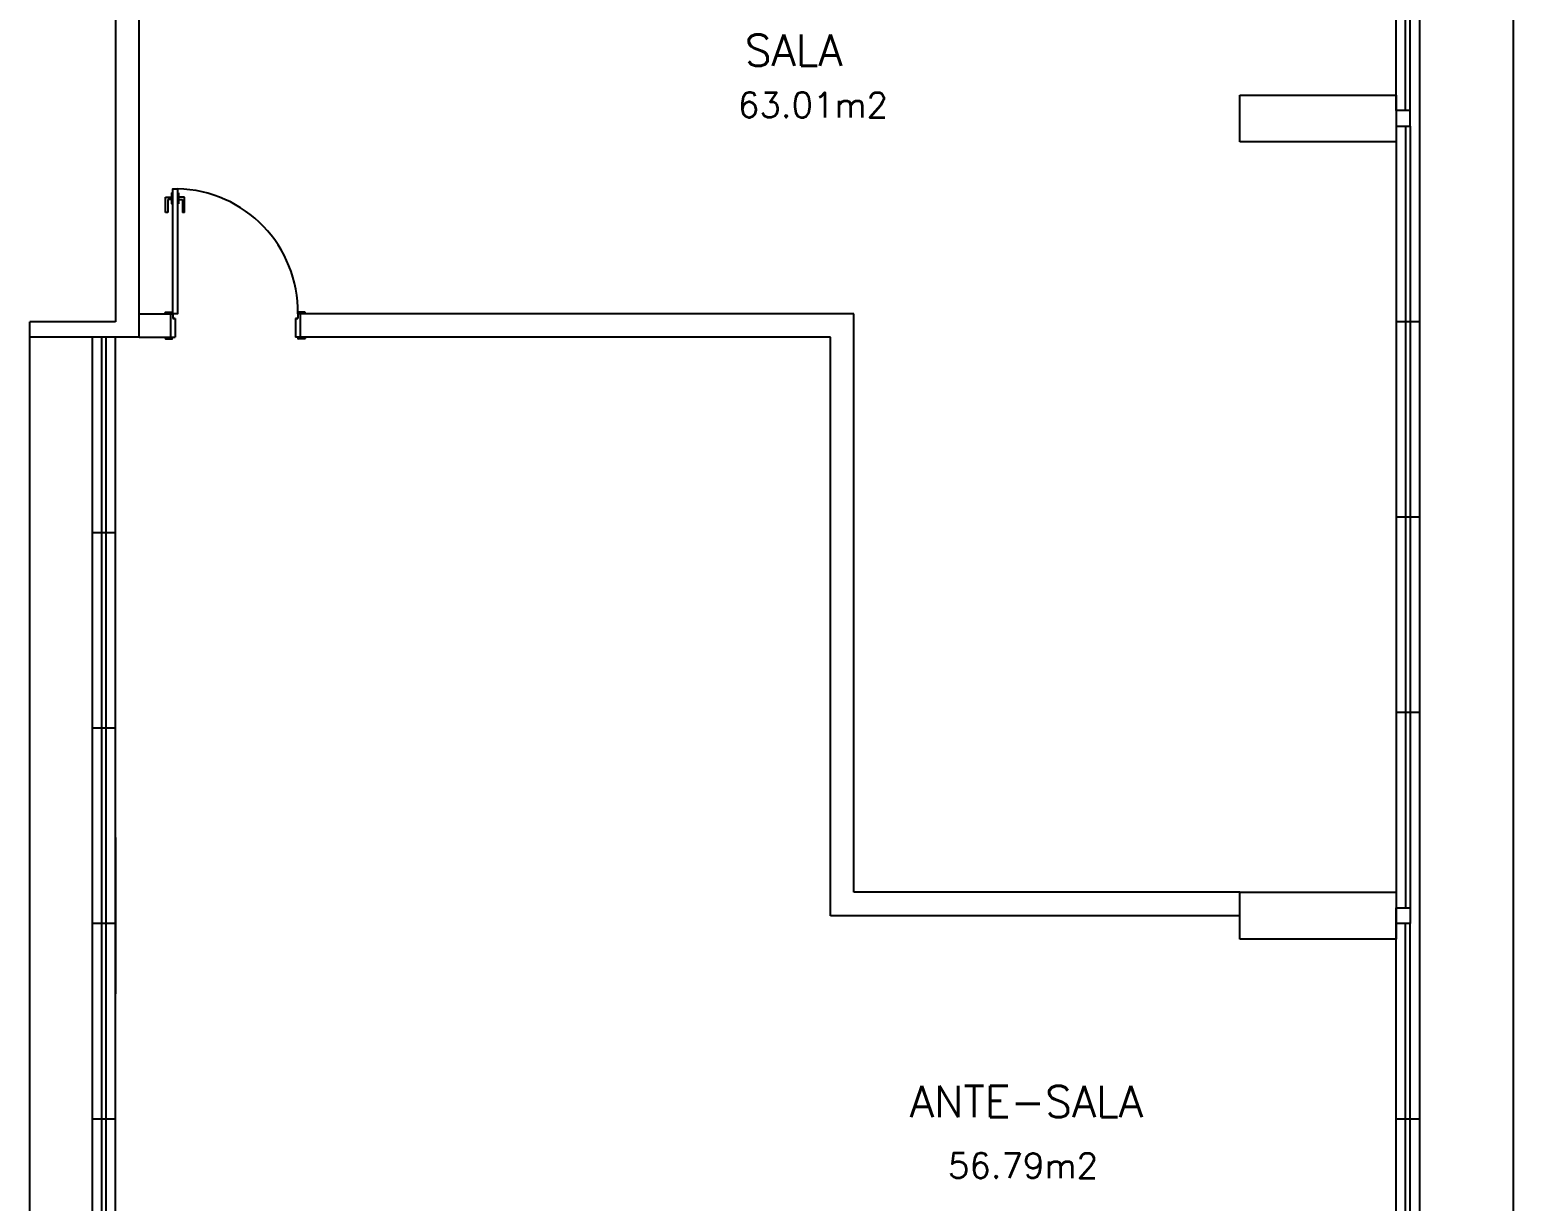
# Model space of a CAD drawing. Extents: x 544 to 914, y -40 to 56.
# Drawn here: x 644.54 to 654.03, y 17.92 to 25.41 of the extents above; entities that cross this region are included whole.
import ezdxf
from ezdxf.enums import TextEntityAlignment as Align

# ---------------------------------------------------------------- set-up
doc = ezdxf.new("R2010")
doc.units = 0
doc.header["$LTSCALE"] = 0.5
doc.header["$MEASUREMENT"] = 0
doc.layers.add('008', color=1, linetype='CONTINUOUS')
doc.styles.add('r80', font='romans.shx', dxfattribs={"height": 0.175})
doc.styles.add('T20', font='simplex.shx', dxfattribs={"height": 0.1})

msp = doc.modelspace()

# ---------------------------------------------------------------- linework, layer by layer
at = {"layer": '008', "color": 8}
for p, q in [((645.0874, 32.4952), (645.0874, 23.5452)), ((645.2374, 23.4452), (645.2374, 29.4452)), ((653.2794, 24.8952), (653.2794, 28.6452)), ((653.3394, 24.8952), (653.3394, 28.6452)), ((653.3694, 24.8952), (653.3694, 28.6452)), ((653.4294, 28.6452), (653.4294, -13.5048)), ((654.0294, 28.6452), (654.0294, 14.4952)), ((645.0874, 25.3452), (645.0874, 24.3452)), ((652.2794, 24.6952), (652.2794, 24.9952)), ((652.2794, 24.9952), (653.2794, 24.9952)), ((653.2794, 24.9952), (653.2794, 24.6952)), ((653.3694, 24.8952), (653.2794, 24.8952)), ((653.2794, 24.8952), (653.2794, 24.7952)), ((653.3694, 24.7952), (653.3694, 24.8952)), ((653.2794, 24.7952), (653.2794, 19.7952)), ((653.2794, 24.7952), (653.3694, 24.7952)), ((653.3394, 24.7952), (653.3394, 19.7952)), ((653.3694, 24.7952), (653.3694, 19.7952)), ((653.2794, 24.6952), (652.2794, 24.6952)), ((645.4064, 24.3413), (645.4454, 24.3413)), ((645.4064, 24.2433), (645.4064, 24.3413)), ((645.4204, 24.3273), (645.4204, 24.2573)), ((645.4454, 24.3273), (645.4204, 24.3273)), ((645.4454, 24.3693), (645.4524, 24.3693)), ((645.4454, 24.3693), (645.4454, 24.2993)), ((645.4894, 24.3693), (645.4824, 24.3693)), ((645.4894, 24.3693), (645.4894, 24.2993)), ((645.5284, 24.3413), (645.4894, 24.3413)), ((645.4894, 24.3273), (645.5144, 24.3273)), ((645.5144, 24.3273), (645.5144, 24.2573)), ((645.5284, 24.2433), (645.5284, 24.3413)), ((645.4204, 24.2433), (645.4064, 24.2433)), ((645.4204, 24.2573), (645.4204, 24.2433)), ((645.4454, 24.2993), (645.4524, 24.2993)), ((645.4894, 24.2993), (645.4824, 24.2993)), ((645.5144, 24.2573), (645.5144, 24.2433)), ((645.5284, 24.2433), (645.5144, 24.2433)), ((645.0874, 23.5452), (644.5374, 23.5452)), ((644.5374, 23.4452), (644.5374, 23.5452)), ((645.2374, 23.5952), (645.4374, 23.5952)), ((645.4024, 23.6002), (645.4024, 23.5952)), ((645.4074, 23.6052), (645.4474, 23.6052)), ((645.4374, 23.5952), (645.4374, 23.4452)), ((645.4374, 23.5952), (645.4524, 23.5952)), ((645.4524, 23.5952), (645.4524, 23.5652)), ((645.4674, 23.5652), (645.4524, 23.5652)), ((645.4524, 23.5652), (645.4674, 23.5652)), ((645.4674, 23.5652), (645.4674, 23.4452)), ((646.2524, 23.5652), (646.2374, 23.5652)), ((646.2374, 23.5652), (646.2524, 23.5652)), ((646.2374, 23.5652), (646.2374, 23.4452)), ((646.2524, 23.6002), (646.2524, 23.5952)), ((646.2674, 23.5952), (646.2524, 23.5952)), ((646.2524, 23.5952), (646.2524, 23.5652)), ((646.2974, 23.6052), (646.2574, 23.6052)), ((649.8102, 23.5952), (646.2674, 23.5952)), ((646.2674, 23.5952), (646.2674, 23.4452)), ((646.3024, 23.6002), (646.3024, 23.5952)), ((649.8102, 19.8952), (649.8102, 23.5952)), ((653.4294, 23.5452), (653.2794, 23.5452)), ((644.5374, 10.5452), (644.5374, 23.4452)), ((645.2374, 23.4452), (644.5374, 23.4452)), ((644.9374, 23.4452), (644.9374, 10.5452)), ((644.9974, 23.4452), (644.9974, 14.6952)), ((645.0274, 14.6952), (645.0274, 23.4452)), ((645.0874, 10.5452), (645.0874, 23.4452)), ((645.2374, 23.4452), (645.4374, 23.4452)), ((645.4024, 23.4452), (645.4024, 23.4402)), ((645.4074, 23.4352), (645.4474, 23.4352)), ((645.4374, 23.4452), (645.4674, 23.4452)), ((645.4524, 23.4452), (645.4524, 23.4402)), ((646.2674, 23.4452), (646.2374, 23.4452)), ((646.2524, 23.4452), (646.2524, 23.4402)), ((646.2974, 23.4352), (646.2574, 23.4352)), ((649.6602, 23.4452), (646.2674, 23.4452)), ((646.3024, 23.4452), (646.3024, 23.4402)), ((649.6602, 19.7452), (649.6602, 23.4452)), ((653.4294, 22.2952), (653.2794, 22.2952)), ((645.0874, 22.1952), (644.9374, 22.1952)), ((653.4294, 21.0452), (653.2794, 21.0452)), ((645.0874, 20.9452), (644.9374, 20.9452)), ((645.0874, 20.2452), (645.0874, 19.2452)), ((652.2794, 19.8952), (649.8102, 19.8952)), ((652.2794, 19.5952), (652.2794, 19.8952)), ((652.2794, 19.8952), (653.2794, 19.8952)), ((653.2794, 19.8952), (653.2794, 19.5952)), ((652.2794, 19.7452), (649.6602, 19.7452)), ((653.2794, 19.7952), (653.3694, 19.7952)), ((653.2794, 19.6952), (653.2794, 19.7952)), ((653.3694, 19.7952), (653.3694, 19.6952)), ((645.0874, 19.6952), (644.9374, 19.6952)), ((653.2794, 14.6952), (653.2794, 19.6952)), ((653.3694, 19.6952), (653.2794, 19.6952)), ((653.3394, 14.6952), (653.3394, 19.6952)), ((653.3694, 14.6952), (653.3694, 19.6952)), ((653.2794, 19.5952), (652.2794, 19.5952)), ((645.0874, 18.4452), (644.9374, 18.4452)), ((653.4294, 18.4452), (653.2794, 18.4452))]:
    msp.add_line(p, q, dxfattribs=at)
msp.add_lwpolyline([(645.4524, 23.5952), (645.4524, 24.3952), (645.4824, 24.3952), (645.4824, 23.5952)], close=True, dxfattribs=at)
for centre, radius, start, end in [((645.4674, 23.6102), 0.7851, 358.90531, 88.90531), ((645.4074, 23.6002), 0.005, 90, 180), ((645.4474, 23.6002), 0.005, 0, 90), ((646.2574, 23.6002), 0.005, 90, 180), ((646.2974, 23.6002), 0.005, 0, 90), ((645.4074, 23.4402), 0.005, 180, 270), ((645.4474, 23.4402), 0.005, 270, 0), ((646.2574, 23.4402), 0.005, 180, 270), ((646.2974, 23.4402), 0.005, 270, 0)]:
    msp.add_arc(centre, radius, start, end, dxfattribs=at)

# ---------------------------------------------------------------- texts
at = {"layer": '008', "color": 8, "style": 'T20'}
for s, p in [('SALA', (649.1129, 25.1814)), ('ANTE-SALA', (650.1689, 18.457))]:
    msp.add_text(s, height=0.2, dxfattribs=at).set_placement(p)
at = {"layer": '008', "color": 8, "style": 'r80'}
for s, p in [('63.01m2', (649.5488, 24.8516)), ('56.79m2', (650.8925, 18.0674))]:
    msp.add_text(s, height=0.16, dxfattribs=at).set_placement(p, align=Align.CENTER)

doc.saveas('drawing.dxf')
